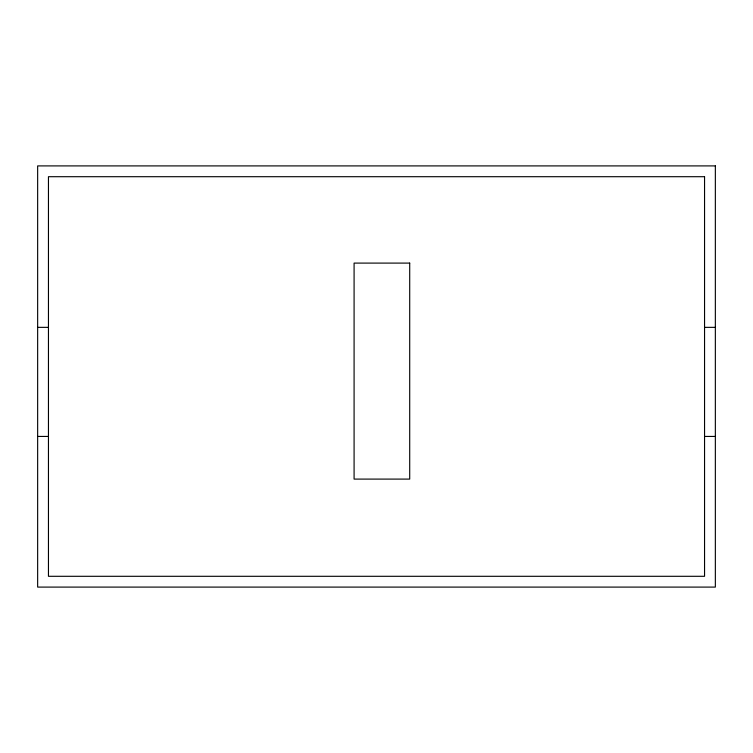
<?xml version="1.0" encoding="UTF-8"?>
<svg xmlns="http://www.w3.org/2000/svg" width="753" height="753" viewBox="0 0 753 753"><rect width="100%" height="100%" fill="white"/><g stroke="black" fill="none" stroke-linecap="round" stroke-linejoin="round"><path stroke-width="1.13" d="M37.65 327.357L48.456 327.357M704.554 327.357L715.35 327.357M37.65 436.439L48.456 436.439M704.554 436.439L715.35 436.439M715.35 165.905L37.65 165.905L37.65 587.095L715.35 587.095L715.35 165.905M704.554 176.701L48.456 176.701L48.456 576.299L704.554 576.299L704.554 176.701M409.707 263.098L354.089 263.098L354.089 479.096L409.707 479.096L409.707 263.098"/></g></svg>
